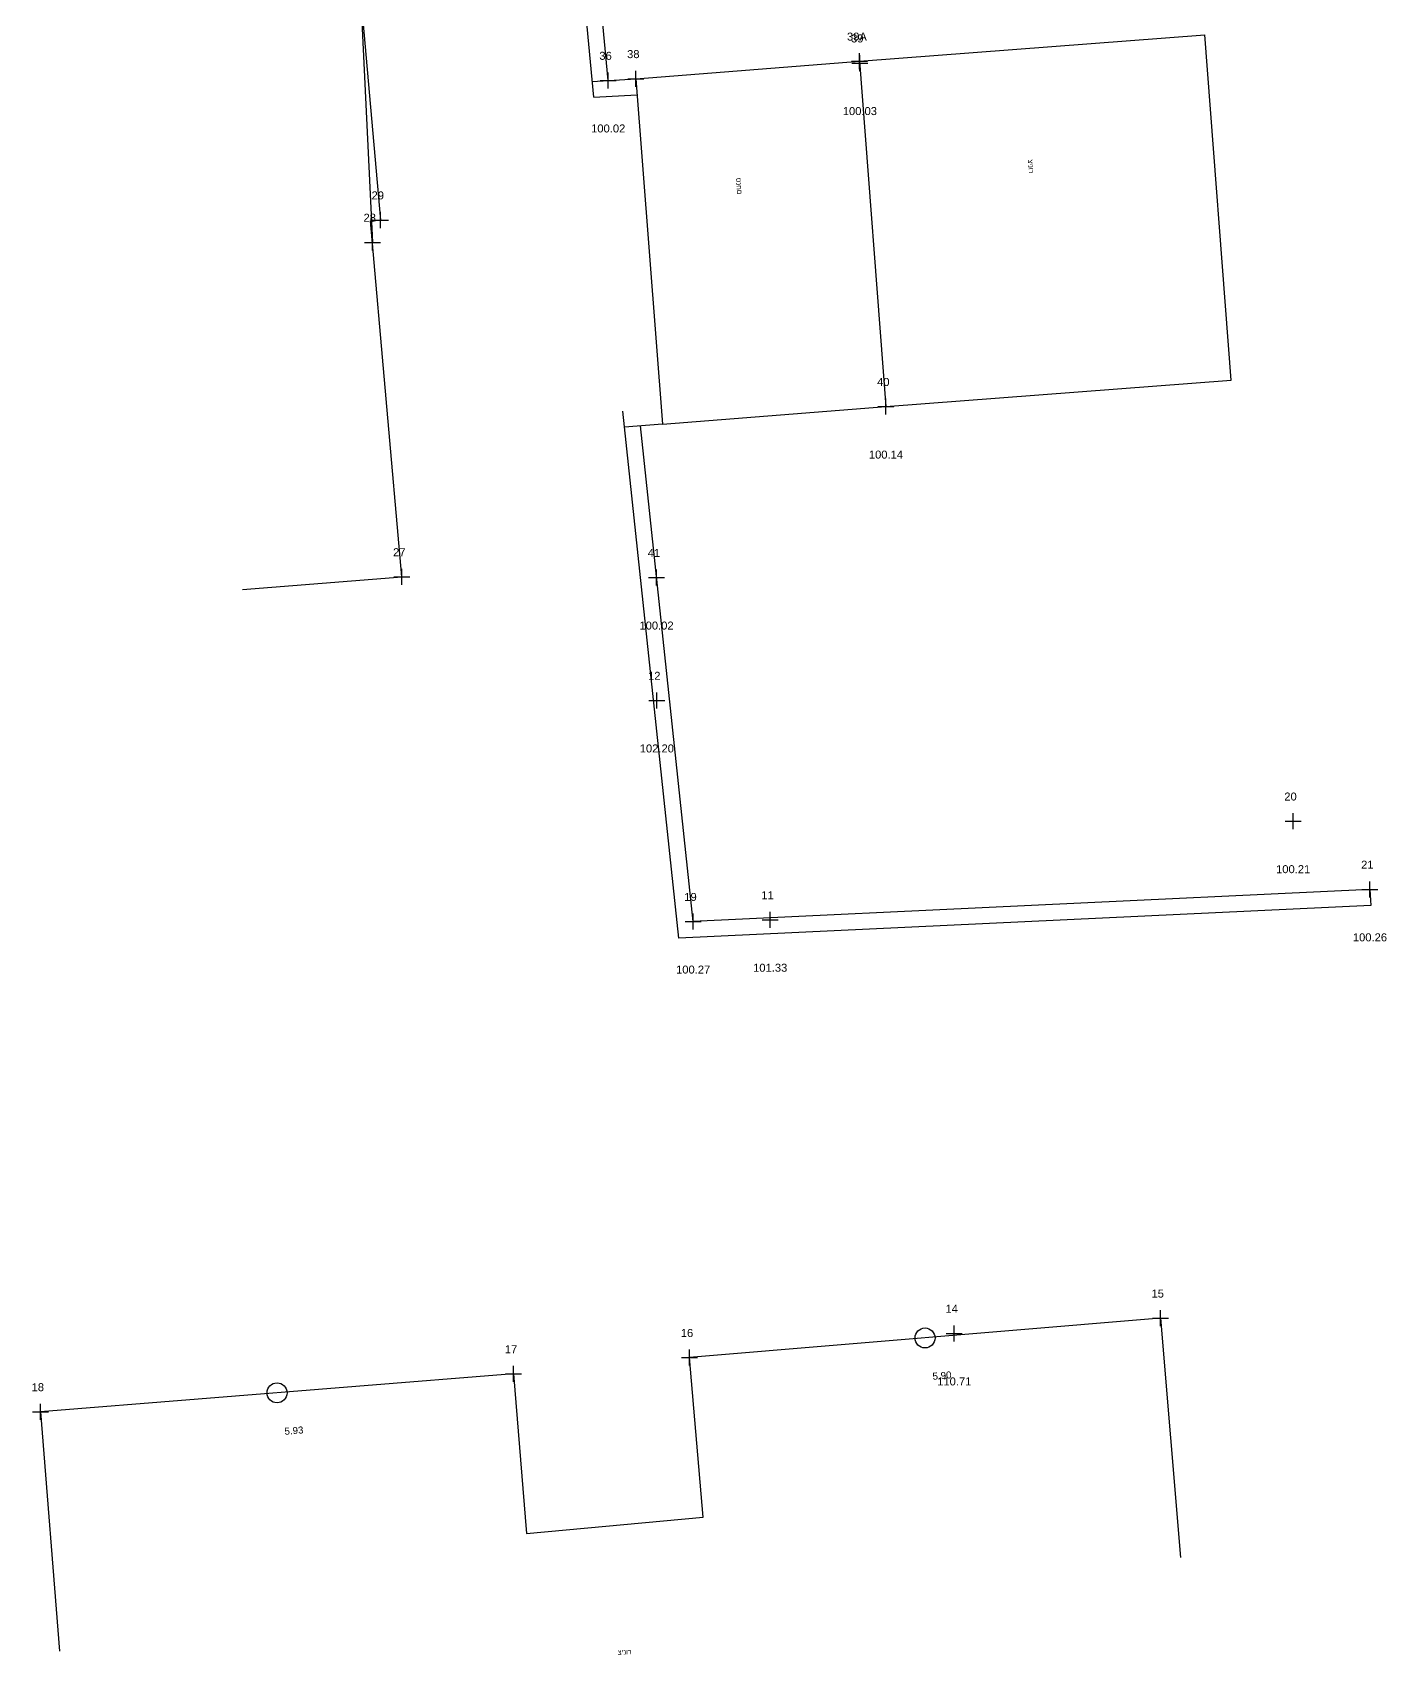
# Model space of a CAD drawing. Header units: metres. Extents: x 963.4 to 1030.8, y 966.5 to 1053.9.
# Drawn here: x 979.88 to 996.8, y 977.55 to 997.82 of the extents above; entities that cross this region are included whole.
import ezdxf
from ezdxf.enums import TextEntityAlignment as Align

# ---------------------------------------------------------------- set-up
doc = ezdxf.new("R2010")
doc.units = ezdxf.units.M
for name, color, linetype in [('C1609', 7, 'Continuous'), ('M1000', 7, 'Continuous'), ('M2200', 7, 'Continuous'), ('M2205', 7, 'Continuous'), ('M2206', 7, 'Continuous'), ('M2404', 7, 'Continuous'), ('M2605', 7, 'Continuous'), ('TR_PNT', 7, 'Continuous')]:
    doc.layers.add(name, color=color, linetype=linetype)
doc.styles.add('HANIT_TEXT', font='Arial.ttf')
doc.styles.add('hebtxt', font='Arial.ttf')

# ---------------------------------------------------------------- blocks, each defined once
blk = doc.blocks.new('M1502_P')
for p, q in [((-0.4, 0), (0.4, 0)), ((0, -0.4), (0, 0.4))]:
    blk.add_line(p, q)
blk = doc.blocks.new('C1609')
blk.add_circle((0, 0), 0.5)
blk = doc.blocks.new('M1000_E')

msp = doc.modelspace()

# ---------------------------------------------------------------- linework, layer by layer
at = {"layer": 'M2200'}
for p, q in [((984.101, 995.468), (984.226, 995.479)), ((982.5, 990.862), (984.494, 991.019)), ((993.975, 981.752), (988.091, 981.259)), ((993.975, 981.752), (994.226, 978.763)), ((985.891, 981.056), (979.976, 980.582)), ((979.976, 980.582), (980.216, 977.592))]:
    msp.add_line(p, q, dxfattribs=at)
for points in [[(983.978, 998.307), (984.226, 995.479)], [(984.494, 991.019), (984.101, 995.468)], [(985.891, 981.056), (986.051, 979.062), (988.258, 979.266), (988.091, 981.259)]]:
    msp.add_lwpolyline(points, dxfattribs=at)
at = {"layer": 'M2205'}
for points in [[(990.214, 997.464), (994.531, 997.795)], [(994.862, 993.478), (994.531, 997.795)], [(990.545, 993.147), (994.862, 993.478)]]:
    msp.add_lwpolyline(points, dxfattribs=at)
at = {"layer": 'M2206'}
for p, q in [((987.42, 997.245), (990.214, 997.464)), ((990.214, 997.464), (990.545, 993.147)), ((987.42, 997.245), (987.751, 992.928)), ((987.751, 992.928), (990.545, 993.147))]:
    msp.add_line(p, q, dxfattribs=at)
at = {"layer": 'M2404'}
msp.add_lwpolyline([(983.321, 1005.959), (983.669, 1001.929), (983.978, 998.307), (984.125, 995.2)], dxfattribs=at)
at = {"layer": 'M2605'}
for points, elevation in [([(986.892, 997.013), (986.07, 1005.764), (985.521, 1011.496), (984.275, 1024.478)], 100.022), ([(987.073, 997.224), (986.269, 1005.783), (985.72, 1011.515), (984.474, 1024.497)], 100.022), ([(986.873, 997.212), (987.42, 997.245)], 100.022), ([(986.892, 997.013), (987.432, 997.045)], 100.022), ([(987.956, 986.501), (987.254, 993.09)], 100.259), ([(988.135, 986.71), (987.475, 992.906)], 100.259), ([(996.595, 987.113), (988.135, 986.71)], 100.259), ([(996.595, 987.113), (996.605, 986.913)], 100.259), ([(996.605, 986.913), (987.956, 986.501)], 100.259)]:
    msp.add_lwpolyline(points, dxfattribs=dict(at, elevation=elevation))
msp.add_lwpolyline([(987.751, 992.928), (987.275, 992.891)], dxfattribs=at)

# ---------------------------------------------------------------- block references
at = {"layer": 'C1609'}
ref = msp.add_blockref('C1609', (991.033, 981.505), dxfattribs=dict(at, xscale=0.25, yscale=0.25, zscale=0.25, rotation=4.79))
ref.add_attrib('CALC_LENGTH', '5.90', dxfattribs={"layer": '0', "height": 0.0875, "rotation": 4.79, "style": 'hebtxt'}).set_placement((991.249, 980.992), align=Align.CENTER)
ref = msp.add_blockref('C1609', (982.933, 980.819), dxfattribs=dict(at, xscale=0.25, yscale=0.25, zscale=0.25, rotation=4.58))
ref.add_attrib('CALC_LENGTH', '5.93', dxfattribs={"layer": '0', "height": 0.0875, "rotation": 4.58, "style": 'hebtxt'}).set_placement((983.148, 980.304), align=Align.CENTER)
at = {"layer": 'M1000'}
ref = msp.add_blockref('M1000_E', (992.25, 995.494), dxfattribs=dict(at, xscale=0.25, yscale=0.25, zscale=0.25, rotation=274.38))
ref.add_attrib('DESC', 'צינור', dxfattribs={"layer": '0', "height": 0.0625, "rotation": -85.62, "style": 'hebtxt'}).set_placement((992.326, 996.147), align=Align.CENTER)
ref = msp.add_blockref('M1000_E', (988.603, 995.248), dxfattribs=dict(at, xscale=0.25, yscale=0.25, zscale=0.25, rotation=274.38))
ref.add_attrib('DESC', 'סנחם', dxfattribs={"layer": '0', "height": 0.0625, "rotation": -85.62, "style": 'hebtxt'}).set_placement((988.678, 995.9), align=Align.CENTER)
ref = msp.add_blockref('M1000_E', (987.928, 977.437), dxfattribs=dict(at, xscale=0.25, yscale=0.25, zscale=0.25, rotation=1.1))
ref.add_attrib('DESC', 'צינור', dxfattribs={"layer": '0', "height": 0.0625, "rotation": 1.1, "style": 'hebtxt'}).set_placement((987.28, 977.549), align=Align.CENTER)
at = {"layer": 'TR_PNT'}
ref = msp.add_blockref('M1502_P', (990.219, 997.441, 100.03), dxfattribs=dict(at, xscale=0.25, yscale=0.25, zscale=0.25))
ref.add_attrib('NAME', '39', dxfattribs={"layer": '0', "height": 0.1, "style": 'HANIT_TEXT'}).set_placement((990.187, 997.699, 100.03), align=Align.CENTER)
ref.add_attrib('HEIGHT', '100.03', dxfattribs={"layer": '0', "height": 0.1, "style": 'HANIT_TEXT'}).set_placement((990.219, 996.791, 100.03), align=Align.CENTER)
ref = msp.add_blockref('M1502_P', (990.214, 997.464), dxfattribs=dict(at, xscale=0.25, yscale=0.25, zscale=0.25))
ref.add_attrib('NAME', '39A', dxfattribs={"layer": '0', "height": 0.1, "style": 'HANIT_TEXT'}).set_placement((990.182, 997.722), align=Align.CENTER)
ref = msp.add_blockref('M1502_P', (987.42, 997.245), dxfattribs=dict(at, xscale=0.25, yscale=0.25, zscale=0.25))
ref.add_attrib('NAME', '38', dxfattribs={"layer": '0', "height": 0.1, "style": 'HANIT_TEXT'}).set_placement((987.387, 997.503), align=Align.CENTER)
ref = msp.add_blockref('M1502_P', (987.073, 997.224, 100.022), dxfattribs=dict(at, xscale=0.25, yscale=0.25, zscale=0.25))
ref.add_attrib('NAME', '36', dxfattribs={"layer": '0', "height": 0.1, "style": 'HANIT_TEXT'}).set_placement((987.04, 997.482, 100.022), align=Align.CENTER)
ref.add_attrib('HEIGHT', '100.02', dxfattribs={"layer": '0', "height": 0.1, "style": 'HANIT_TEXT'}).set_placement((987.073, 996.574, 100.022), align=Align.CENTER)
ref = msp.add_blockref('M1502_P', (984.226, 995.479), dxfattribs=dict(at, xscale=0.25, yscale=0.25, zscale=0.25))
ref.add_attrib('NAME', '29', dxfattribs={"layer": '0', "height": 0.1, "style": 'HANIT_TEXT'}).set_placement((984.193, 995.737), align=Align.CENTER)
ref = msp.add_blockref('M1502_P', (984.125, 995.2), dxfattribs=dict(at, xscale=0.25, yscale=0.25, zscale=0.25))
ref.add_attrib('NAME', '28', dxfattribs={"layer": '0', "height": 0.1, "style": 'HANIT_TEXT'}).set_placement((984.092, 995.458), align=Align.CENTER)
ref = msp.add_blockref('M1502_P', (990.545, 993.147, 100.144), dxfattribs=dict(at, xscale=0.25, yscale=0.25, zscale=0.25))
ref.add_attrib('NAME', '40', dxfattribs={"layer": '0', "height": 0.1, "style": 'HANIT_TEXT'}).set_placement((990.512, 993.405, 100.144), align=Align.CENTER)
ref.add_attrib('HEIGHT', '100.14', dxfattribs={"layer": '0', "height": 0.1, "style": 'HANIT_TEXT'}).set_placement((990.545, 992.497, 100.144), align=Align.CENTER)
ref = msp.add_blockref('M1502_P', (984.494, 991.019), dxfattribs=dict(at, xscale=0.25, yscale=0.25, zscale=0.25))
ref.add_attrib('NAME', '27', dxfattribs={"layer": '0', "height": 0.1, "style": 'HANIT_TEXT'}).set_placement((984.462, 991.277), align=Align.CENTER)
ref = msp.add_blockref('M1502_P', (987.677, 991.01, 100.019), dxfattribs=dict(at, xscale=0.25, yscale=0.25, zscale=0.25))
ref.add_attrib('NAME', '41', dxfattribs={"layer": '0', "height": 0.1, "style": 'HANIT_TEXT'}).set_placement((987.644, 991.268, 100.019), align=Align.CENTER)
ref.add_attrib('HEIGHT', '100.02', dxfattribs={"layer": '0', "height": 0.1, "style": 'HANIT_TEXT'}).set_placement((987.677, 990.36, 100.019), align=Align.CENTER)
ref = msp.add_blockref('M1502_P', (987.681, 989.474, 102.2), dxfattribs=dict(at, xscale=0.25, yscale=0.25, zscale=0.25))
ref.add_attrib('NAME', '12', dxfattribs={"layer": '0', "height": 0.1, "style": 'HANIT_TEXT'}).set_placement((987.649, 989.732, 102.2), align=Align.CENTER)
ref.add_attrib('HEIGHT', '102.20', dxfattribs={"layer": '0', "height": 0.1, "style": 'HANIT_TEXT'}).set_placement((987.681, 988.824, 102.2), align=Align.CENTER)
ref = msp.add_blockref('M1502_P', (995.635, 987.965, 100.207), dxfattribs=dict(at, xscale=0.25, yscale=0.25, zscale=0.25))
ref.add_attrib('NAME', '20', dxfattribs={"layer": '0', "height": 0.1, "style": 'HANIT_TEXT'}).set_placement((995.602, 988.223, 100.207), align=Align.CENTER)
ref.add_attrib('HEIGHT', '100.21', dxfattribs={"layer": '0', "height": 0.1, "style": 'HANIT_TEXT'}).set_placement((995.635, 987.315, 100.207), align=Align.CENTER)
ref = msp.add_blockref('M1502_P', (996.595, 987.113, 100.259), dxfattribs=dict(at, xscale=0.25, yscale=0.25, zscale=0.25))
ref.add_attrib('NAME', '21', dxfattribs={"layer": '0', "height": 0.1, "style": 'HANIT_TEXT'}).set_placement((996.562, 987.371, 100.259), align=Align.CENTER)
ref.add_attrib('HEIGHT', '100.26', dxfattribs={"layer": '0', "height": 0.1, "style": 'HANIT_TEXT'}).set_placement((996.595, 986.463, 100.259), align=Align.CENTER)
ref = msp.add_blockref('M1502_P', (988.135, 986.71, 100.274), dxfattribs=dict(at, xscale=0.25, yscale=0.25, zscale=0.25))
ref.add_attrib('NAME', '19', dxfattribs={"layer": '0', "height": 0.1, "style": 'HANIT_TEXT'}).set_placement((988.102, 986.968, 100.274), align=Align.CENTER)
ref.add_attrib('HEIGHT', '100.27', dxfattribs={"layer": '0', "height": 0.1, "style": 'HANIT_TEXT'}).set_placement((988.135, 986.06, 100.274), align=Align.CENTER)
ref = msp.add_blockref('M1502_P', (989.098, 986.733, 101.335), dxfattribs=dict(at, xscale=0.25, yscale=0.25, zscale=0.25))
ref.add_attrib('NAME', '11', dxfattribs={"layer": '0', "height": 0.1, "style": 'HANIT_TEXT'}).set_placement((989.065, 986.99, 101.335), align=Align.CENTER)
ref.add_attrib('HEIGHT', '101.33', dxfattribs={"layer": '0', "height": 0.1, "style": 'HANIT_TEXT'}).set_placement((989.098, 986.083, 101.335), align=Align.CENTER)
ref = msp.add_blockref('M1502_P', (993.975, 981.752), dxfattribs=dict(at, xscale=0.25, yscale=0.25, zscale=0.25))
ref.add_attrib('NAME', '15', dxfattribs={"layer": '0', "height": 0.1, "style": 'HANIT_TEXT'}).set_placement((993.942, 982.01), align=Align.CENTER)
ref = msp.add_blockref('M1502_P', (991.399, 981.562, 110.706), dxfattribs=dict(at, xscale=0.25, yscale=0.25, zscale=0.25))
ref.add_attrib('NAME', '14', dxfattribs={"layer": '0', "height": 0.1, "style": 'HANIT_TEXT'}).set_placement((991.366, 981.82, 110.706), align=Align.CENTER)
ref.add_attrib('HEIGHT', '110.71', dxfattribs={"layer": '0', "height": 0.1, "style": 'HANIT_TEXT'}).set_placement((991.399, 980.912, 110.706), align=Align.CENTER)
ref = msp.add_blockref('M1502_P', (988.091, 981.259), dxfattribs=dict(at, xscale=0.25, yscale=0.25, zscale=0.25))
ref.add_attrib('NAME', '16', dxfattribs={"layer": '0', "height": 0.1, "style": 'HANIT_TEXT'}).set_placement((988.058, 981.517), align=Align.CENTER)
ref = msp.add_blockref('M1502_P', (985.891, 981.056), dxfattribs=dict(at, xscale=0.25, yscale=0.25, zscale=0.25))
ref.add_attrib('NAME', '17', dxfattribs={"layer": '0', "height": 0.1, "style": 'HANIT_TEXT'}).set_placement((985.858, 981.314), align=Align.CENTER)
ref = msp.add_blockref('M1502_P', (979.976, 980.582), dxfattribs=dict(at, xscale=0.25, yscale=0.25, zscale=0.25))
ref.add_attrib('NAME', '18', dxfattribs={"layer": '0', "height": 0.1, "style": 'HANIT_TEXT'}).set_placement((979.943, 980.84), align=Align.CENTER)

doc.saveas('drawing.dxf')
